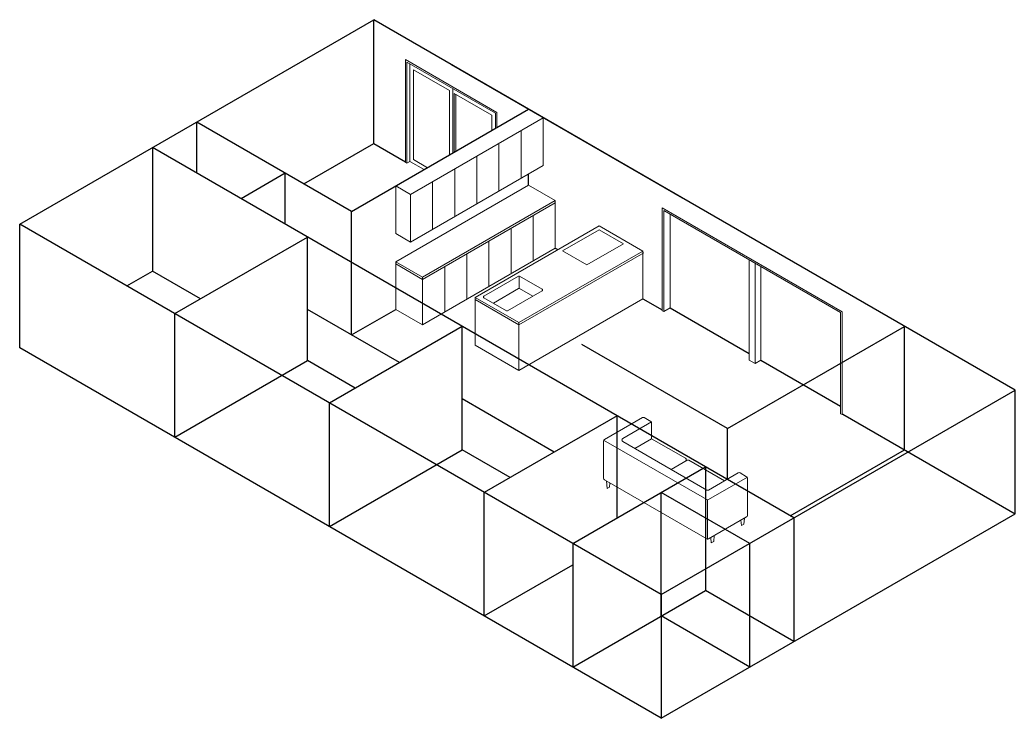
# Model space of a CAD drawing. Units: millimetres at full size, sheet at 1:50. Extents: x -18962 to 31470, y -20980 to 29837.
# Drawn here: x -18962 to -2172, y -20980 to -9204 of the extents above; entities that cross this region are included whole.
import ezdxf

# ---------------------------------------------------------------- set-up
doc = ezdxf.new("R2010")
doc.units = ezdxf.units.MM
doc.header["$LTSCALE"] = 50
doc.linetypes.add('DASHED1', pattern=[1.8, 1.2, -0.6])
doc.layers.add('0-0', color=4, linetype='DASHED1', lineweight=9)

msp = doc.modelspace()

# ---------------------------------------------------------------- linework, layer by layer
at = {"layer": '0-0', "color": 7, "linetype": 'Continuous', "lineweight": 25}
for p, q in [((-12992.38, -11286.94), (-12992.38, -9203.86)), ((-2172.48, -15450.73), (-12992.38, -9203.86)), ((-11686.53, -9957.79), (-7791.9, -12206.36)), ((-13365.48, -12435), (-10380.68, -10711.72)), ((-13365.48, -12435), (-15977.18, -10927.13)), ((-15977.18, -11788.77), (-15977.18, -10927.13)), ((-16723.38, -11357.95), (-16723.38, -13441.03)), ((-5903.48, -17604.82), (-16723.38, -11357.95)), ((-14173.18, -11968.67), (-12992.38, -11286.94)), ((-12992.38, -11286.94), (-12457.73, -11595.62)), ((-14484.78, -11788.77), (-15230.98, -12219.59)), ((-14484.78, -12650.41), (-14484.78, -11788.77)), ((-10380.68, -11989.98), (-10380.68, -11800.61)), ((-13365.48, -14518.08), (-13365.48, -12435)), ((-18961.98, -14733.49), (-18961.98, -12650.41)), ((-16350.28, -14158.27), (-14111.68, -12865.82)), ((-14111.68, -14948.9), (-14111.68, -12865.82)), ((-9929.68, -13055.19), (-9888.68, -13078.86)), ((-17157.98, -13691.95), (-16723.38, -13441.03)), ((-15915.68, -13907.36), (-16723.38, -13441.03)), ((-8453.68, -13907.36), (-8125.68, -14096.73)), ((-12557.78, -14984.41), (-14111.68, -14087.26)), ((-13365.48, -14518.08), (-12619.28, -14087.26)), ((-7992.28, -14060.13), (-6657.48, -14830.77)), ((-16350.28, -16241.35), (-16350.28, -14158.27)), ((-11499.98, -14373.68), (-13738.58, -15666.14)), ((-11499.98, -16456.76), (-11499.98, -14373.68)), ((-7022.78, -16096.96), (-4037.98, -14373.68)), ((-4037.98, -16456.76), (-4037.98, -14373.68)), ((-8142.08, -20980.36), (-18961.98, -14733.49)), ((-7022.78, -16096.96), (-9479.27, -14678.7)), ((-16350.28, -16241.35), (-14111.68, -14948.9)), ((-13303.98, -15415.22), (-14111.68, -14948.9)), ((-6460.68, -14944.39), (-5115.88, -15720.82)), ((-9946.08, -16492.27), (-11499.98, -15595.13)), ((-8142.08, -18897.28), (-2172.48, -15450.73)), ((-2172.48, -17533.81), (-2172.48, -15450.73)), ((-13738.58, -17749.22), (-13738.58, -15666.14)), ((-8888.28, -15881.55), (-11126.88, -17174.01)), ((-8888.28, -17604.82), (-8888.28, -15881.55)), ((-5080.88, -15854.65), (-3734.79, -16631.81)), ((-7022.78, -16958.6), (-7022.78, -16096.96)), ((-13738.58, -17749.22), (-11499.98, -16456.76)), ((-10692.28, -16923.09), (-11499.98, -16456.76)), ((-5964.98, -17569.32), (-4037.98, -16456.76)), ((-9634.48, -18035.64), (-7395.88, -16743.19)), ((-7395.88, -16743.19), (-7395.88, -18826.27)), ((-3734.79, -16631.81), (-2172.48, -17533.81)), ((-11126.88, -19257.09), (-11126.88, -17174.01)), ((-6649.68, -18035.64), (-8142.08, -17174.01)), ((-8142.08, -19257.09), (-8142.08, -17174.01)), ((-8142.08, -20980.36), (-2172.48, -17533.81)), ((-5903.48, -17604.82), (-5903.48, -19687.9)), ((-9634.48, -18035.64), (-9634.48, -20118.72)), ((-6649.68, -20118.72), (-6649.68, -18035.64)), ((-11126.88, -19257.09), (-9634.48, -18395.45)), ((-9634.48, -20118.72), (-7395.88, -18826.27)), ((-8142.08, -18897.28), (-8142.08, -20980.36)), ((-5903.48, -19687.9), (-7395.88, -18826.27)), ((-6649.68, -20118.72), (-8142.08, -19257.09))]:
    msp.add_line(p, q, dxfattribs=at)
at = {"layer": '0-0', "color": 5, "linetype": 'Continuous'}
for p, q in [((-10915.33, -10762.85), (-12457.73, -9872.34)), ((-12457.73, -11607.17), (-12457.73, -9872.34)), ((-10940.33, -10777.28), (-12432.73, -9915.65)), ((-12432.73, -11621.6), (-12432.73, -9915.65)), ((-12381.73, -11592.15), (-12381.73, -9945.09)), ((-11715.23, -10396.17), (-12324.33, -10044.51)), ((-12324.33, -11559.01), (-12324.33, -10044.51)), ((-11715.23, -11482.23), (-11715.23, -10396.17)), ((-11657.83, -11449.09), (-11657.83, -10363.03)), ((-10997.73, -10810.42), (-11633.23, -10443.52)), ((-11633.23, -11434.88), (-11633.23, -10443.52)), ((-11608.63, -11420.68), (-11608.63, -10457.72)), ((-10997.73, -10810.42), (-10997.73, -11067.98)), ((-10940.33, -10777.28), (-10940.33, -11034.84)), ((-10915.33, -10762.85), (-10915.33, -11020.4)), ((-12324.33, -11559.01), (-12086.28, -11696.45)), ((-12457.73, -11607.17), (-12432.73, -11621.6)), ((-12381.73, -11592.15), (-12432.73, -11621.6)), ((-12381.73, -11592.15), (-12143.68, -11729.59)), ((-8125.68, -12373.45), (-5090.88, -14125.6)), ((-8125.68, -14108.28), (-8125.68, -12373.45)), ((-8100.68, -12416.76), (-5115.88, -14140.03)), ((-8100.68, -14122.71), (-8100.68, -12416.76)), ((-7992.28, -14060.13), (-7992.28, -12479.34)), ((-6657.48, -14944.39), (-6657.48, -13249.99)), ((-6559.08, -15001.21), (-6559.08, -13306.8)), ((-6460.68, -14944.39), (-6460.68, -13363.61)), ((-5115.88, -15845.99), (-5115.88, -14140.03)), ((-6657.48, -14944.39), (-6559.08, -15001.21)), ((-6559.08, -15001.21), (-6460.68, -14944.39)), ((-5090.88, -15860.42), (-5080.88, -15854.65))]:
    msp.add_line(p, q, dxfattribs=at)
at = {"layer": '0-0', "color": 1, "linetype": 'Continuous', "lineweight": 18}
for p, q in [((-10134.68, -10853.75), (-12373.28, -12146.21)), ((-10134.68, -11658.58), (-10134.68, -10853.75)), ((-10507.78, -11873.99), (-10507.78, -11069.16)), ((-10880.88, -12089.4), (-10880.88, -11284.57)), ((-11253.98, -12304.81), (-11253.98, -11499.98)), ((-11627.08, -12520.22), (-11627.08, -11715.39)), ((-10380.68, -11989.98), (-12619.28, -13282.43)), ((-12619.28, -12004.18), (-12619.28, -12809.01)), ((-12373.28, -12146.21), (-12619.28, -12004.18)), ((-12000.18, -12735.63), (-12000.18, -11930.8)), ((-10380.68, -11989.98), (-9929.68, -12250.36)), ((-12373.28, -12951.04), (-12373.28, -12146.21)), ((-9929.68, -12250.36), (-12168.28, -13542.82)), ((-9929.68, -13055.19), (-9929.68, -12250.36)), ((-9929.68, -12288.24), (-12168.28, -13580.69)), ((-10302.78, -13270.6), (-10302.78, -12503.65)), ((-9191.68, -12676.45), (-11282.68, -13883.69)), ((-10675.88, -13486.01), (-10675.88, -12719.06)), ((-9191.68, -12742.73), (-9806.68, -13097.8)), ((-9191.68, -12676.45), (-8453.68, -13102.53)), ((-9191.68, -12742.73), (-8781.68, -12979.44)), ((-12168.28, -14347.65), (-9929.68, -13055.19)), ((-11048.98, -13701.42), (-11048.98, -12934.47)), ((-8781.68, -12979.44), (-9396.68, -13334.51)), ((-11422.08, -13916.83), (-11422.08, -13149.87)), ((-8453.68, -13102.53), (-10544.68, -14309.77)), ((-9806.68, -13097.8), (-9396.68, -13334.51)), ((-8453.68, -13907.36), (-8453.68, -13102.53)), ((-12168.28, -13542.82), (-12619.28, -13282.43)), ((-12619.28, -13282.43), (-12619.28, -14087.26)), ((-12168.28, -13580.69), (-12619.28, -13320.31)), ((-11795.18, -14132.24), (-11795.18, -13365.28)), ((-12168.28, -14347.65), (-12168.28, -13542.82)), ((-11132.78, -13863.42), (-10547.78, -13525.67)), ((-10540.28, -13523.66), (-10540.28, -13731.97)), ((-10152.78, -13745.07), (-10532.78, -13525.67)), ((-10547.78, -13733.98), (-10974.88, -13980.57)), ((-10532.78, -13733.98), (-10310.68, -13862.21)), ((-11282.68, -13883.69), (-10544.68, -14309.77)), ((-11282.68, -14688.51), (-11282.68, -13883.69)), ((-10752.78, -14108.8), (-11132.78, -13889.4)), ((-10737.78, -14108.8), (-10152.78, -13771.05)), ((-12168.28, -14347.65), (-12619.28, -14087.26)), ((-10544.68, -15114.6), (-10544.68, -14309.77)), ((-9100.73, -16281.64), (-8459.73, -15911.56)), ((-8319.51, -15975.19), (-8429.73, -15911.56)), ((-8790.29, -16264.32), (-8304.51, -15983.85)), ((-8304.51, -16001.17), (-8304.51, -16267.91)), ((-8304.51, -16267.91), (-8589.29, -16432.33)), ((-7734.51, -16597), (-8304.51, -16267.91)), ((-7374.29, -17295.72), (-9115.73, -16290.3)), ((-9115.73, -16935.78), (-9115.73, -16307.62)), ((-7374.29, -17133.81), (-8790.29, -16316.28)), ((-7704.51, -16631.64), (-7974.29, -16787.4)), ((-7719.51, -16622.98), (-7719.51, -16640.3)), ((-7674.51, -16631.64), (-7074.51, -16978.05)), ((-6843.51, -16844.68), (-7344.29, -17133.81)), ((-7344.29, -17295.72), (-6688.29, -16916.98)), ((-6703.29, -16908.32), (-6813.51, -16844.68)), ((-6688.29, -17562.46), (-6688.29, -16934.3)), ((-9100.73, -16961.76), (-7374.29, -17958.52)), ((-9013.73, -17083.58), (-9006.99, -17015.88)), ((-7359.29, -17967.18), (-7359.29, -17304.38)), ((-7344.29, -17958.52), (-6703.29, -17588.44)), ((-6750.29, -17710.26), (-6740.29, -17609.8)), ((-6800.29, -17644.44), (-6790.29, -17733.35)), ((-6790.29, -17733.35), (-6750.29, -17710.26)), ((-7307.29, -17937.16), (-7297.29, -18026.07)), ((-7257.29, -18002.97), (-7247.29, -17902.52)), ((-7297.29, -18026.07), (-7257.29, -18002.97))]:
    msp.add_line(p, q, dxfattribs=at)
at = {"layer": '0-0', "color": 7, "linetype": 'Continuous', "lineweight": 25}
msp.add_lwpolyline([(-8142.08, -18897.28), (-18961.98, -12650.41), (-12992.38, -9203.86)], dxfattribs=at)
at = {"layer": '0-0', "color": 1, "linetype": 'Continuous', "lineweight": 18}
for points in [[(-10134.68, -11658.58), (-12373.28, -12951.04), (-12619.28, -12809.01)], [(-8437.28, -13130.94), (-10544.68, -14347.65), (-11282.68, -13921.56)], [(-11282.68, -14688.51), (-10544.68, -15114.6), (-8453.68, -13907.36)], [(-9067.89, -16980.71), (-9053.73, -17106.67), (-9013.73, -17083.58)]]:
    msp.add_lwpolyline(points, dxfattribs=at)
at = {"layer": '0-0', "color": 5, "linetype": 'Continuous'}
for points in [[(-8125.68, -14108.28), (-8100.68, -14122.71), (-7992.28, -14060.13)], [(-5115.88, -15845.99), (-5090.88, -15860.42), (-5090.88, -14125.6)]]:
    msp.add_lwpolyline(points, dxfattribs=at)
at = {"layer": '0-0', "color": 1, "linetype": 'Continuous', "lineweight": 18}
for centre, radius, start, end in [((-10540.28, -13538.66), 15, 60, 120), ((-10540.28, -13746.97), 15, 60, 120), ((-10160.28, -13758.06), 15, 300, 60), ((-11125.28, -13876.41), 15, 120, 240), ((-10745.28, -14095.81), 15, 240, 300), ((-8444.73, -15937.54), 30, 60, 120), ((-8334.51, -16001.17), 30, 0, 60), ((-9085.73, -16307.62), 30, 120, 180), ((-8775.29, -16290.3), 30, 120, 240), ((-7749.51, -16622.98), 30, 300, 60), ((-7689.51, -16657.62), 30, 60, 120), ((-9085.73, -16935.78), 30, 180, 240), ((-6828.51, -16870.66), 30, 60, 120), ((-6718.29, -16934.3), 30, 0, 60), ((-7359.29, -17107.83), 30, 240, 300), ((-7359.29, -17269.74), 30, 240, 300), ((-6718.29, -17562.46), 30, 300, 0), ((-7359.29, -17932.54), 30, 240, 300)]:
    msp.add_arc(centre, radius, start, end, dxfattribs=at)

doc.saveas('drawing.dxf')
